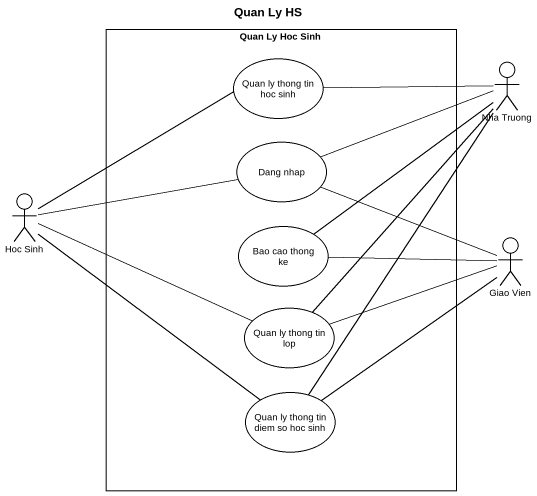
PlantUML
@startuml
title Quan Ly HS
rectangle "Quan Ly Hoc Sinh" as Quan_Ly_Hoc_Sinh {
  usecase "Quan ly thong tin hoc sinh" as Quan_ly_thong_tin_hoc_sinh
  usecase "Dang nhap" as Dang_nhap
  usecase "Bao cao thong ke" as Bao_cao_thong_ke
  usecase "Quan ly thong tin lop" as Quan_ly_thong_tin_lop
  usecase "Quan ly thong tin diem so hoc sinh" as Quan_ly_thong_tin_diem_so
}
actor "Nha Truong" as Nha_Truong
actor "Hoc Sinh" as Hoc_Sinh
actor "Giao Vien" as Giao_Vien
Nha_Truong -left- Quan_ly_thong_tin_hoc_sinh
Nha_Truong -left- Dang_nhap
Nha_Truong -- Bao_cao_thong_ke
Nha_Truong -- Quan_ly_thong_tin_lop
Nha_Truong -- Quan_ly_thong_tin_diem_so
Hoc_Sinh -right- Quan_ly_thong_tin_hoc_sinh
Hoc_Sinh -right- Dang_nhap
Hoc_Sinh -right- Quan_ly_thong_tin_lop
Hoc_Sinh -- Quan_ly_thong_tin_diem_so
Giao_Vien -left- Dang_nhap
Giao_Vien -left- Bao_cao_thong_ke
Giao_Vien -left- Quan_ly_thong_tin_lop
Giao_Vien -- Quan_ly_thong_tin_diem_so
@enduml
